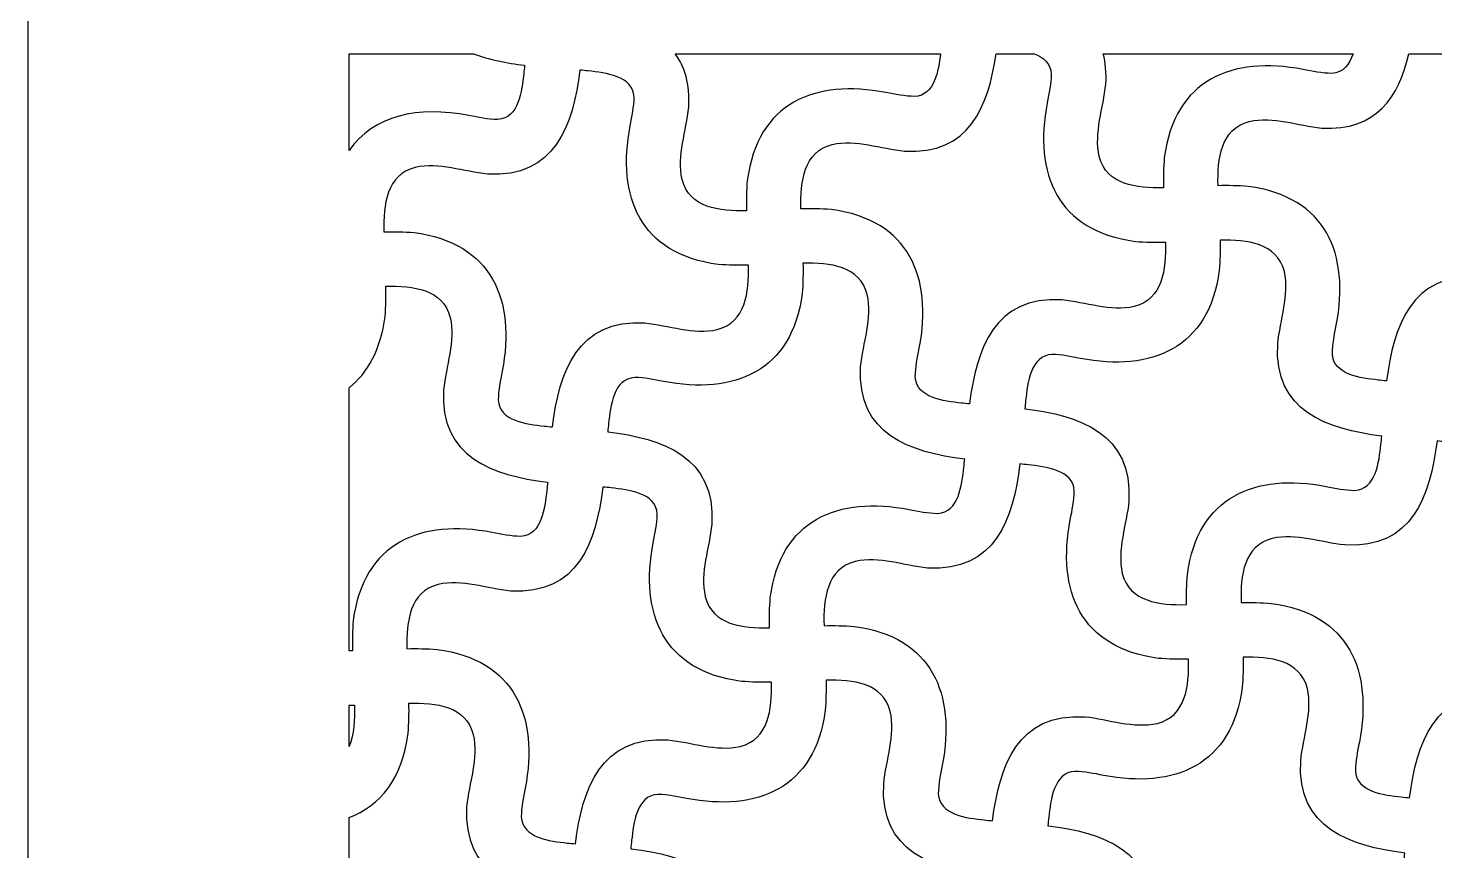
# Model space of a CAD drawing. Header units: centimetres. Extents: x -9.1 to 8.1, y -13.8 to 13.3.
# Drawn here: x -9.087 to -5.308, y 8.168 to 10.378 of the extents above; entities that cross this region are included whole.
import ezdxf

# ---------------------------------------------------------------- set-up
doc = ezdxf.new("R2010")
doc.units = ezdxf.units.CM
doc.header["$MEASUREMENT"] = 0
doc.layers.add('layer 1', color=7, linetype='Continuous')

msp = doc.modelspace()

# ---------------------------------------------------------------- linework, layer by layer
at = {"layer": 'layer 1', "color": 177}
msp.add_open_spline([(-1.69795, 13.32705), (-4.16105, 13.32705), (-6.62414, 13.32705), (-9.08724, 13.32705), (-9.08724, 13.32705), (-9.08724, 5.09483), (-9.08724, -3.13739), (-9.08724, -11.36961), (-9.08724, -11.36961), (-9.08722, -11.36961), (-9.0872, -11.36961), (-9.08718, -11.36961), (-9.08718, -11.36961), (-9.08718, -12.16875), (-9.08718, -12.96789), (-9.08718, -13.76703), (-9.08718, -13.76703), (-8.79982, -13.76703), (-8.51246, -13.76703), (-8.2251, -13.76703), (-8.2251, -13.76703), (-8.2251, -13.64388), (-8.2251, -13.52072), (-8.2251, -13.39756), (-8.2251, -13.39756), (-7.92113, -13.39756), (-7.61716, -13.39756), (-7.3132, -13.39756), (-7.3132, -13.39756), (-7.3132, -13.15691), (-7.3132, -12.91625), (-7.3132, -12.67559), (-7.3132, -12.67559), (-7.19023, -12.67314), (-7.06725, -12.67069), (-6.94428, -12.66823), (-6.94428, -12.66823), (-6.92244, -12.7305), (-6.89383, -12.78451), (-6.84631, -12.83217), (-6.84631, -12.83217), (-6.79979, -12.87884), (-6.75171, -12.90769), (-6.69523, -12.92082), (-6.69523, -12.92082), (-6.62049, -12.9382), (-6.54156, -12.93063), (-6.48156, -12.87829), (-6.48156, -12.87829), (-6.4235, -12.82762), (-6.39, -12.74648), (-6.37796, -12.66908), (-6.37796, -12.66908), (-6.34361, -12.67255), (-6.31439, -12.67175), (-6.28683, -12.6678), (-6.28683, -12.6678), (-6.1493, -12.64812), (-6.08434, -12.5611), (-6.07273, -12.42988), (-6.07273, -12.42988), (-6.06989, -12.39772), (-6.07215, -12.36598), (-6.08236, -12.33803), (-6.08236, -12.33803), (-6.0802, -12.33857), (-6.07804, -12.33911), (-6.07588, -12.33965), (-6.07588, -12.33965), (-6.02735, -12.35643), (-5.97882, -12.37321), (-5.93029, -12.38999), (-5.93029, -12.38999), (-5.90117, -12.68736), (-5.67154, -12.91889), (-5.39256, -12.91889), (-5.39256, -12.91889), (-5.11359, -12.91889), (-4.88395, -12.68736), (-4.85483, -12.38999), (-4.85483, -12.38999), (-4.8063, -12.37321), (-4.75777, -12.35643), (-4.70924, -12.33965), (-4.70924, -12.33965), (-4.70708, -12.33911), (-4.70492, -12.33857), (-4.70276, -12.33803), (-4.70276, -12.33803), (-4.71298, -12.36598), (-4.71524, -12.39772), (-4.71239, -12.42988), (-4.71239, -12.42988), (-4.70078, -12.5611), (-4.63583, -12.64812), (-4.4983, -12.6678), (-4.4983, -12.6678), (-4.47074, -12.67175), (-4.44152, -12.67255), (-4.40717, -12.66908), (-4.40717, -12.66908), (-4.39513, -12.74648), (-4.36163, -12.82762), (-4.30356, -12.87829), (-4.30356, -12.87829), (-4.24356, -12.93063), (-4.16463, -12.9382), (-4.0899, -12.92082), (-4.0899, -12.92082), (-4.03342, -12.90769), (-3.98534, -12.87884), (-3.93881, -12.83217), (-3.93881, -12.83217), (-3.8913, -12.78451), (-3.86269, -12.7305), (-3.84085, -12.66823), (-3.84085, -12.66823), (-3.71787, -12.67069), (-3.5949, -12.67314), (-3.47192, -12.67559), (-3.47192, -12.67559), (-3.47192, -12.91625), (-3.47192, -13.15691), (-3.47192, -13.39756), (-3.47192, -13.39756), (-3.16796, -13.39756), (-2.864, -13.39756), (-2.56003, -13.39756), (-2.56003, -13.39756), (-2.56003, -13.52072), (-2.56003, -13.64388), (-2.56003, -13.76703), (-2.56003, -13.76703), (-2.27267, -13.76703), (-1.98531, -13.76703), (-1.69795, -13.76703), (-1.69795, -13.76703), (-1.69795, -12.96789), (-1.69795, -12.16875), (-1.69795, -11.36961), (-1.69795, -11.36961), (-1.69795, -3.13739), (-1.69795, 5.09483), (-1.69795, 13.32705)], degree=3, knots=[0, 0, 0, 0, 0.027027, 0.027027, 0.027027, 0.027027, 0.0540541, 0.0540541, 0.0540541, 0.0540541, 0.0810811, 0.0810811, 0.0810811, 0.0810811, 0.1081081, 0.1081081, 0.1081081, 0.1081081, 0.1351351, 0.1351351, 0.1351351, 0.1351351, 0.1621622, 0.1621622, 0.1621622, 0.1621622, 0.1891892, 0.1891892, 0.1891892, 0.1891892, 0.2162162, 0.2162162, 0.2162162, 0.2162162, 0.2432432, 0.2432432, 0.2432432, 0.2432432, 0.2702703, 0.2702703, 0.2702703, 0.2702703, 0.2972973, 0.2972973, 0.2972973, 0.2972973, 0.3243243, 0.3243243, 0.3243243, 0.3243243, 0.3513514, 0.3513514, 0.3513514, 0.3513514, 0.3783784, 0.3783784, 0.3783784, 0.3783784, 0.4054054, 0.4054054, 0.4054054, 0.4054054, 0.4324324, 0.4324324, 0.4324324, 0.4324324, 0.4594595, 0.4594595, 0.4594595, 0.4594595, 0.4864865, 0.4864865, 0.4864865, 0.4864865, 0.5135135, 0.5135135, 0.5135135, 0.5135135, 0.5405405, 0.5405405, 0.5405405, 0.5405405, 0.5675676, 0.5675676, 0.5675676, 0.5675676, 0.5945946, 0.5945946, 0.5945946, 0.5945946, 0.6216216, 0.6216216, 0.6216216, 0.6216216, 0.6486486, 0.6486486, 0.6486486, 0.6486486, 0.6756757, 0.6756757, 0.6756757, 0.6756757, 0.7027027, 0.7027027, 0.7027027, 0.7027027, 0.7297297, 0.7297297, 0.7297297, 0.7297297, 0.7567568, 0.7567568, 0.7567568, 0.7567568, 0.7837838, 0.7837838, 0.7837838, 0.7837838, 0.8108108, 0.8108108, 0.8108108, 0.8108108, 0.8378378, 0.8378378, 0.8378378, 0.8378378, 0.8648649, 0.8648649, 0.8648649, 0.8648649, 0.8918919, 0.8918919, 0.8918919, 0.8918919, 0.9189189, 0.9189189, 0.9189189, 0.9189189, 0.9459459, 0.9459459, 0.9459459, 0.9459459, 1, 1, 1, 1], dxfattribs=at)
at = {"layer": 'layer 1', "color": 7}
for points, knots in [([(-7.89101, 10.30975), (-8.00239, 10.30975), (-8.11378, 10.30975), (-8.22515, 10.30975), (-8.22515, 10.30975), (-8.22515, 10.2229), (-8.22515, 10.13606), (-8.22515, 10.0492), (-8.22515, 10.0492), (-8.15923, 10.14441), (-8.04028, 10.16996), (-7.90316, 10.14354), (-7.90316, 10.14354), (-7.87768, 10.13859), (-7.85221, 10.13325), (-7.82616, 10.13295), (-7.82616, 10.13295), (-7.76886, 10.13565), (-7.76108, 10.21051), (-7.75576, 10.25623), (-7.75576, 10.25623), (-7.75493, 10.26361), (-7.75418, 10.27111), (-7.75349, 10.2787), (-7.75349, 10.2787), (-7.8015, 10.28466), (-7.84908, 10.29383), (-7.89101, 10.30975)], [0, 0, 0, 0, 0.125, 0.125, 0.125, 0.125, 0.25, 0.25, 0.25, 0.25, 0.375, 0.375, 0.375, 0.375, 0.5, 0.5, 0.5, 0.5, 0.625, 0.625, 0.625, 0.625, 0.75, 0.75, 0.75, 0.75, 1, 1, 1, 1]), ([(-6.63631, 10.30975), (-6.87401, 10.30975), (-7.11171, 10.30975), (-7.34941, 10.30975), (-7.34941, 10.30975), (-7.32307, 10.27471), (-7.30877, 10.22824), (-7.31248, 10.16618), (-7.31248, 10.16618), (-7.31893, 10.10199), (-7.34448, 10.03607), (-7.33033, 9.97156), (-7.33033, 9.97156), (-7.31004, 9.89495), (-7.23044, 9.88601), (-7.15754, 9.88771), (-7.15754, 9.88771), (-7.15801, 9.91466), (-7.15771, 9.94157), (-7.15536, 9.96866), (-7.15536, 9.96866), (-7.12798, 10.17885), (-6.97279, 10.24204), (-6.78274, 10.20541), (-6.78274, 10.20541), (-6.75726, 10.20046), (-6.73179, 10.19513), (-6.70574, 10.19483), (-6.70574, 10.19483), (-6.65181, 10.19737), (-6.64175, 10.26383), (-6.63631, 10.30975)], [0, 0, 0, 0, 0.1111111, 0.1111111, 0.1111111, 0.1111111, 0.2222222, 0.2222222, 0.2222222, 0.2222222, 0.3333333, 0.3333333, 0.3333333, 0.3333333, 0.4444444, 0.4444444, 0.4444444, 0.4444444, 0.5555556, 0.5555556, 0.5555556, 0.5555556, 0.6666667, 0.6666667, 0.6666667, 0.6666667, 0.7777778, 0.7777778, 0.7777778, 0.7777778, 1, 1, 1, 1]), ([(-6.38467, 10.30975), (-6.41878, 10.30975), (-6.45288, 10.30975), (-6.48699, 10.30975), (-6.48699, 10.30975), (-6.50702, 10.16896), (-6.55862, 10.03762), (-6.73262, 10.04804), (-6.73262, 10.04804), (-6.79681, 10.0545), (-6.86274, 10.08005), (-6.92724, 10.0659), (-6.92724, 10.0659), (-7.00385, 10.04561), (-7.01278, 9.966), (-7.01109, 9.89311), (-7.01109, 9.89311), (-6.98413, 9.89356), (-6.95723, 9.89327), (-6.93015, 9.89093), (-6.93015, 9.89093), (-6.71996, 9.86354), (-6.65676, 9.70835), (-6.69338, 9.51831), (-6.69338, 9.51831), (-6.69833, 9.49283), (-6.70368, 9.46734), (-6.70398, 9.44131), (-6.70398, 9.44131), (-6.70127, 9.38401), (-6.62641, 9.37623), (-6.58069, 9.3709), (-6.58069, 9.3709), (-6.5733, 9.37008), (-6.5658, 9.36933), (-6.55822, 9.36863), (-6.55822, 9.36863), (-6.53993, 9.51594), (-6.49156, 9.65906), (-6.31021, 9.64819), (-6.31021, 9.64819), (-6.24602, 9.64173), (-6.18008, 9.61619), (-6.11558, 9.63035), (-6.11558, 9.63035), (-6.03897, 9.65062), (-6.03004, 9.73023), (-6.03173, 9.80312), (-6.03173, 9.80312), (-6.05869, 9.80267), (-6.0856, 9.80297), (-6.11268, 9.80531), (-6.11268, 9.80531), (-6.32287, 9.8327), (-6.38607, 9.98788), (-6.34944, 10.17793), (-6.34944, 10.17793), (-6.34449, 10.20342), (-6.33915, 10.22889), (-6.33885, 10.25494), (-6.33885, 10.25494), (-6.34021, 10.28371), (-6.35976, 10.29999), (-6.38467, 10.30975)], [0, 0, 0, 0, 0.0588235, 0.0588235, 0.0588235, 0.0588235, 0.1176471, 0.1176471, 0.1176471, 0.1176471, 0.1764706, 0.1764706, 0.1764706, 0.1764706, 0.2352941, 0.2352941, 0.2352941, 0.2352941, 0.2941176, 0.2941176, 0.2941176, 0.2941176, 0.3529412, 0.3529412, 0.3529412, 0.3529412, 0.4117647, 0.4117647, 0.4117647, 0.4117647, 0.4705882, 0.4705882, 0.4705882, 0.4705882, 0.5294118, 0.5294118, 0.5294118, 0.5294118, 0.5882353, 0.5882353, 0.5882353, 0.5882353, 0.6470588, 0.6470588, 0.6470588, 0.6470588, 0.7058824, 0.7058824, 0.7058824, 0.7058824, 0.7647059, 0.7647059, 0.7647059, 0.7647059, 0.8235294, 0.8235294, 0.8235294, 0.8235294, 0.8823529, 0.8823529, 0.8823529, 0.8823529, 1, 1, 1, 1]), ([(-5.52791, 10.30975), (-5.75166, 10.30975), (-5.97544, 10.30975), (-6.19921, 10.30975), (-6.19921, 10.30975), (-6.19285, 10.28605), (-6.19022, 10.25899), (-6.19207, 10.22806), (-6.19207, 10.22806), (-6.19852, 10.16387), (-6.22406, 10.09794), (-6.20991, 10.03344), (-6.20991, 10.03344), (-6.18963, 9.95682), (-6.11003, 9.94788), (-6.03714, 9.94959), (-6.03714, 9.94959), (-6.03759, 9.97655), (-6.03729, 10.00345), (-6.03495, 10.03054), (-6.03495, 10.03054), (-6.00756, 10.24072), (-5.85237, 10.30392), (-5.66233, 10.2673), (-5.66233, 10.2673), (-5.63685, 10.26235), (-5.61137, 10.25701), (-5.58533, 10.25671), (-5.58533, 10.25671), (-5.55383, 10.25819), (-5.5373, 10.28148), (-5.52791, 10.30975)], [0, 0, 0, 0, 0.1111111, 0.1111111, 0.1111111, 0.1111111, 0.2222222, 0.2222222, 0.2222222, 0.2222222, 0.3333333, 0.3333333, 0.3333333, 0.3333333, 0.4444444, 0.4444444, 0.4444444, 0.4444444, 0.5555556, 0.5555556, 0.5555556, 0.5555556, 0.6666667, 0.6666667, 0.6666667, 0.6666667, 0.7777778, 0.7777778, 0.7777778, 0.7777778, 1, 1, 1, 1]), ([(-5.21864, 10.30975), (-5.27174, 10.30975), (-5.32483, 10.30975), (-5.37793, 10.30975), (-5.37793, 10.30975), (-5.4047, 10.19484), (-5.46413, 10.10106), (-5.6122, 10.10992), (-5.6122, 10.10992), (-5.6764, 10.11637), (-5.74232, 10.14193), (-5.80683, 10.12778), (-5.80683, 10.12778), (-5.88344, 10.10748), (-5.89237, 10.02789), (-5.89068, 9.955), (-5.89068, 9.955), (-5.86372, 9.95545), (-5.83682, 9.95516), (-5.80973, 9.95282), (-5.80973, 9.95282), (-5.59954, 9.92542), (-5.53634, 9.77023), (-5.57297, 9.58018), (-5.57297, 9.58018), (-5.57791, 9.5547), (-5.58326, 9.52923), (-5.58356, 9.50318), (-5.58356, 9.50318), (-5.58086, 9.44588), (-5.50601, 9.4381), (-5.46028, 9.43278), (-5.46028, 9.43278), (-5.45289, 9.43196), (-5.44539, 9.4312), (-5.4378, 9.43052), (-5.4378, 9.43052), (-5.41953, 9.57783), (-5.37113, 9.72094), (-5.18979, 9.71007), (-5.18979, 9.71007), (-5.1256, 9.70362), (-5.05967, 9.67807), (-4.99517, 9.69222), (-4.99517, 9.69222), (-4.91855, 9.71251), (-4.90961, 9.79212), (-4.91131, 9.86501), (-4.91131, 9.86501), (-4.93826, 9.86456), (-4.96517, 9.86485), (-4.99227, 9.86719), (-4.99227, 9.86719), (-5.20245, 9.89457), (-5.26565, 10.04977), (-5.22902, 10.23981), (-5.22902, 10.23981), (-5.22453, 10.26299), (-5.21969, 10.28615), (-5.21864, 10.30975)], [0, 0, 0, 0, 0.0625, 0.0625, 0.0625, 0.0625, 0.125, 0.125, 0.125, 0.125, 0.1875, 0.1875, 0.1875, 0.1875, 0.25, 0.25, 0.25, 0.25, 0.3125, 0.3125, 0.3125, 0.3125, 0.375, 0.375, 0.375, 0.375, 0.4375, 0.4375, 0.4375, 0.4375, 0.5, 0.5, 0.5, 0.5, 0.5625, 0.5625, 0.5625, 0.5625, 0.625, 0.625, 0.625, 0.625, 0.6875, 0.6875, 0.6875, 0.6875, 0.75, 0.75, 0.75, 0.75, 0.8125, 0.8125, 0.8125, 0.8125, 0.875, 0.875, 0.875, 0.875, 1, 1, 1, 1]), ([(-8.13151, 9.83124), (-8.1332, 9.90413), (-8.12426, 9.98372), (-8.04766, 10.00402), (-8.04766, 10.00402), (-7.98315, 10.01817), (-7.91722, 9.99261), (-7.85303, 9.98616), (-7.85303, 9.98616), (-7.67169, 9.97531), (-7.62329, 10.11842), (-7.60502, 10.26573), (-7.60502, 10.26573), (-7.59743, 10.26504), (-7.58993, 10.26429), (-7.58255, 10.26346), (-7.58255, 10.26346), (-7.53681, 10.25814), (-7.46197, 10.25037), (-7.45926, 10.19306), (-7.45926, 10.19306), (-7.45956, 10.16702), (-7.46491, 10.14154), (-7.46986, 10.11606), (-7.46986, 10.11606), (-7.50648, 9.92601), (-7.44328, 9.77081), (-7.2331, 9.74343), (-7.2331, 9.74343), (-7.20601, 9.74109), (-7.17909, 9.7408), (-7.15215, 9.74125), (-7.15215, 9.74125), (-7.15044, 9.66836), (-7.15938, 9.58876), (-7.236, 9.56848), (-7.236, 9.56848), (-7.3005, 9.55431), (-7.36642, 9.57987), (-7.43062, 9.58632), (-7.43062, 9.58632), (-7.61197, 9.59718), (-7.66035, 9.45408), (-7.67863, 9.30676), (-7.67863, 9.30676), (-7.68622, 9.30746), (-7.69372, 9.30821), (-7.70111, 9.30902), (-7.70111, 9.30902), (-7.74683, 9.31436), (-7.82169, 9.32213), (-7.82438, 9.37944), (-7.82438, 9.37944), (-7.82409, 9.40547), (-7.81875, 9.43094), (-7.8138, 9.45644), (-7.8138, 9.45644), (-7.77717, 9.64648), (-7.84037, 9.80166), (-8.05056, 9.82906), (-8.05056, 9.82906), (-8.07765, 9.8314), (-8.10455, 9.83169), (-8.13151, 9.83124)], [0, 0, 0, 0, 0.0588235, 0.0588235, 0.0588235, 0.0588235, 0.1176471, 0.1176471, 0.1176471, 0.1176471, 0.1764706, 0.1764706, 0.1764706, 0.1764706, 0.2352941, 0.2352941, 0.2352941, 0.2352941, 0.2941176, 0.2941176, 0.2941176, 0.2941176, 0.3529412, 0.3529412, 0.3529412, 0.3529412, 0.4117647, 0.4117647, 0.4117647, 0.4117647, 0.4705882, 0.4705882, 0.4705882, 0.4705882, 0.5294118, 0.5294118, 0.5294118, 0.5294118, 0.5882353, 0.5882353, 0.5882353, 0.5882353, 0.6470588, 0.6470588, 0.6470588, 0.6470588, 0.7058824, 0.7058824, 0.7058824, 0.7058824, 0.7647059, 0.7647059, 0.7647059, 0.7647059, 0.8235294, 0.8235294, 0.8235294, 0.8235294, 0.8823529, 0.8823529, 0.8823529, 0.8823529, 1, 1, 1, 1]), ([(-5.97527, 8.82917), (-6.04815, 8.82748), (-6.12775, 8.83641), (-6.14804, 8.91302), (-6.14804, 8.91302), (-6.16219, 8.97753), (-6.13664, 9.04344), (-6.1302, 9.10765), (-6.1302, 9.10765), (-6.11933, 9.28899), (-6.26243, 9.33737), (-6.40975, 9.35566), (-6.40975, 9.35566), (-6.40906, 9.36324), (-6.40831, 9.37075), (-6.40749, 9.37812), (-6.40749, 9.37812), (-6.40216, 9.42385), (-6.39438, 9.49871), (-6.33708, 9.50141), (-6.33708, 9.50141), (-6.31103, 9.50112), (-6.28556, 9.49577), (-6.26008, 9.49082), (-6.26008, 9.49082), (-6.07004, 9.4542), (-5.91485, 9.5174), (-5.88746, 9.72757), (-5.88746, 9.72757), (-5.88512, 9.75467), (-5.88483, 9.78158), (-5.88528, 9.80853), (-5.88528, 9.80853), (-5.81239, 9.81024), (-5.73278, 9.80129), (-5.71248, 9.72468), (-5.71248, 9.72468), (-5.69834, 9.66018), (-5.72389, 9.59425), (-5.73034, 9.53006), (-5.73034, 9.53006), (-5.74121, 9.34872), (-5.5981, 9.30032), (-5.45077, 9.28205), (-5.45077, 9.28205), (-5.45147, 9.27446), (-5.45223, 9.26696), (-5.45305, 9.25957), (-5.45305, 9.25957), (-5.45836, 9.21384), (-5.46615, 9.13899), (-5.52344, 9.1363), (-5.52344, 9.1363), (-5.5495, 9.1366), (-5.57497, 9.14193), (-5.60045, 9.14688), (-5.60045, 9.14688), (-5.7905, 9.18351), (-5.94569, 9.12031), (-5.97308, 8.91013), (-5.97308, 8.91013), (-5.97542, 8.88303), (-5.97572, 8.85613), (-5.97527, 8.82917)], [0, 0, 0, 0, 0.0588235, 0.0588235, 0.0588235, 0.0588235, 0.1176471, 0.1176471, 0.1176471, 0.1176471, 0.1764706, 0.1764706, 0.1764706, 0.1764706, 0.2352941, 0.2352941, 0.2352941, 0.2352941, 0.2941176, 0.2941176, 0.2941176, 0.2941176, 0.3529412, 0.3529412, 0.3529412, 0.3529412, 0.4117647, 0.4117647, 0.4117647, 0.4117647, 0.4705882, 0.4705882, 0.4705882, 0.4705882, 0.5294118, 0.5294118, 0.5294118, 0.5294118, 0.5882353, 0.5882353, 0.5882353, 0.5882353, 0.6470588, 0.6470588, 0.6470588, 0.6470588, 0.7058824, 0.7058824, 0.7058824, 0.7058824, 0.7647059, 0.7647059, 0.7647059, 0.7647059, 0.8235294, 0.8235294, 0.8235294, 0.8235294, 0.8823529, 0.8823529, 0.8823529, 0.8823529, 1, 1, 1, 1]), ([(-7.00568, 9.74665), (-6.93279, 9.74835), (-6.8532, 9.73942), (-6.83291, 9.66281), (-6.83291, 9.66281), (-6.81876, 9.5983), (-6.8443, 9.53237), (-6.85075, 9.46817), (-6.85075, 9.46817), (-6.86162, 9.28684), (-6.71852, 9.23844), (-6.57119, 9.22016), (-6.57119, 9.22016), (-6.57189, 9.21259), (-6.57264, 9.20508), (-6.57346, 9.1977), (-6.57346, 9.1977), (-6.57879, 9.15196), (-6.58657, 9.0771), (-6.64387, 9.07441), (-6.64387, 9.07441), (-6.66992, 9.07471), (-6.69539, 9.08005), (-6.72087, 9.08499), (-6.72087, 9.08499), (-6.91091, 9.12162), (-7.0661, 9.05843), (-7.09349, 8.84826), (-7.09349, 8.84826), (-7.09583, 8.82116), (-7.09612, 8.79425), (-7.09567, 8.7673), (-7.09567, 8.7673), (-7.16856, 8.76559), (-7.24817, 8.77454), (-7.26846, 8.85115), (-7.26846, 8.85115), (-7.28261, 8.91565), (-7.25706, 8.98157), (-7.25061, 9.04577), (-7.25061, 9.04577), (-7.23974, 9.22711), (-7.38285, 9.2755), (-7.53016, 9.29377), (-7.53016, 9.29377), (-7.52948, 9.30137), (-7.52872, 9.30887), (-7.5279, 9.31626), (-7.5279, 9.31626), (-7.52258, 9.36198), (-7.5148, 9.43684), (-7.4575, 9.43953), (-7.4575, 9.43953), (-7.43145, 9.43924), (-7.40598, 9.4339), (-7.38049, 9.42895), (-7.38049, 9.42895), (-7.19045, 9.39232), (-7.03526, 9.45552), (-7.00787, 9.6657), (-7.00787, 9.6657), (-7.00553, 9.69279), (-7.00523, 9.7197), (-7.00568, 9.74665)], [0, 0, 0, 0, 0.0588235, 0.0588235, 0.0588235, 0.0588235, 0.1176471, 0.1176471, 0.1176471, 0.1176471, 0.1764706, 0.1764706, 0.1764706, 0.1764706, 0.2352941, 0.2352941, 0.2352941, 0.2352941, 0.2941176, 0.2941176, 0.2941176, 0.2941176, 0.3529412, 0.3529412, 0.3529412, 0.3529412, 0.4117647, 0.4117647, 0.4117647, 0.4117647, 0.4705882, 0.4705882, 0.4705882, 0.4705882, 0.5294118, 0.5294118, 0.5294118, 0.5294118, 0.5882353, 0.5882353, 0.5882353, 0.5882353, 0.6470588, 0.6470588, 0.6470588, 0.6470588, 0.7058824, 0.7058824, 0.7058824, 0.7058824, 0.7647059, 0.7647059, 0.7647059, 0.7647059, 0.8235294, 0.8235294, 0.8235294, 0.8235294, 0.8823529, 0.8823529, 0.8823529, 0.8823529, 1, 1, 1, 1]), ([(-8.22515, 9.41202), (-8.22515, 9.17643), (-8.22515, 8.94086), (-8.22515, 8.70527), (-8.22515, 8.70527), (-8.22212, 8.70531), (-8.2191, 8.70535), (-8.21609, 8.70542), (-8.21609, 8.70542), (-8.21654, 8.73237), (-8.21625, 8.75928), (-8.21391, 8.78637), (-8.21391, 8.78637), (-8.18652, 8.99655), (-8.03133, 9.05975), (-7.84129, 9.02312), (-7.84129, 9.02312), (-7.8158, 9.01819), (-7.79033, 9.01284), (-7.76428, 9.01254), (-7.76428, 9.01254), (-7.70698, 9.01523), (-7.69921, 9.09009), (-7.69388, 9.13582), (-7.69388, 9.13582), (-7.69306, 9.14321), (-7.69231, 9.1507), (-7.6916, 9.15829), (-7.6916, 9.15829), (-7.83893, 9.17657), (-7.98204, 9.22496), (-7.97118, 9.40631), (-7.97118, 9.40631), (-7.96472, 9.4705), (-7.93916, 9.53642), (-7.95331, 9.60093), (-7.95331, 9.60093), (-7.97361, 9.67753), (-8.0532, 9.68648), (-8.1261, 9.68477), (-8.1261, 9.68477), (-8.12565, 9.65782), (-8.12595, 9.63091), (-8.12829, 9.60383), (-8.12829, 9.60383), (-8.13991, 9.5146), (-8.17457, 9.45188), (-8.22515, 9.41202)], [0, 0, 0, 0, 0.0769231, 0.0769231, 0.0769231, 0.0769231, 0.1538462, 0.1538462, 0.1538462, 0.1538462, 0.2307692, 0.2307692, 0.2307692, 0.2307692, 0.3076923, 0.3076923, 0.3076923, 0.3076923, 0.3846154, 0.3846154, 0.3846154, 0.3846154, 0.4615385, 0.4615385, 0.4615385, 0.4615385, 0.5384615, 0.5384615, 0.5384615, 0.5384615, 0.6153846, 0.6153846, 0.6153846, 0.6153846, 0.6923077, 0.6923077, 0.6923077, 0.6923077, 0.7692308, 0.7692308, 0.7692308, 0.7692308, 0.8461538, 0.8461538, 0.8461538, 0.8461538, 1, 1, 1, 1]), ([(-4.84944, 8.74459), (-4.84775, 8.6717), (-4.85668, 8.59209), (-4.93329, 8.5718), (-4.93329, 8.5718), (-4.9978, 8.55766), (-5.06371, 8.5832), (-5.12792, 8.58965), (-5.12792, 8.58965), (-5.30926, 8.60052), (-5.35764, 8.45741), (-5.37593, 8.31009), (-5.37593, 8.31009), (-5.38351, 8.31079), (-5.39102, 8.31154), (-5.3984, 8.31237), (-5.3984, 8.31237), (-5.44412, 8.31769), (-5.51898, 8.32546), (-5.52168, 8.38277), (-5.52168, 8.38277), (-5.52139, 8.40881), (-5.51604, 8.43429), (-5.51109, 8.45977), (-5.51109, 8.45977), (-5.47447, 8.64981), (-5.53767, 8.805), (-5.74784, 8.83239), (-5.74784, 8.83239), (-5.77494, 8.83473), (-5.80185, 8.83503), (-5.8288, 8.83458), (-5.8288, 8.83458), (-5.83051, 8.90746), (-5.82157, 8.98707), (-5.74495, 9.00735), (-5.74495, 9.00735), (-5.68045, 9.0215), (-5.61452, 8.99596), (-5.55033, 8.98951), (-5.55033, 8.98951), (-5.36898, 8.97864), (-5.32059, 9.12175), (-5.30232, 9.26907), (-5.30232, 9.26907), (-5.29473, 9.26837), (-5.28723, 9.26762), (-5.27984, 9.2668), (-5.27984, 9.2668), (-5.23411, 9.26149), (-5.15926, 9.2537), (-5.15656, 9.19641), (-5.15656, 9.19641), (-5.15686, 9.17035), (-5.1622, 9.14488), (-5.16715, 9.11939), (-5.16715, 9.11939), (-5.20378, 8.92935), (-5.14058, 8.77416), (-4.93039, 8.74677), (-4.93039, 8.74677), (-4.9033, 8.74443), (-4.8764, 8.74414), (-4.84944, 8.74459)], [0, 0, 0, 0, 0.0588235, 0.0588235, 0.0588235, 0.0588235, 0.1176471, 0.1176471, 0.1176471, 0.1176471, 0.1764706, 0.1764706, 0.1764706, 0.1764706, 0.2352941, 0.2352941, 0.2352941, 0.2352941, 0.2941176, 0.2941176, 0.2941176, 0.2941176, 0.3529412, 0.3529412, 0.3529412, 0.3529412, 0.4117647, 0.4117647, 0.4117647, 0.4117647, 0.4705882, 0.4705882, 0.4705882, 0.4705882, 0.5294118, 0.5294118, 0.5294118, 0.5294118, 0.5882353, 0.5882353, 0.5882353, 0.5882353, 0.6470588, 0.6470588, 0.6470588, 0.6470588, 0.7058824, 0.7058824, 0.7058824, 0.7058824, 0.7647059, 0.7647059, 0.7647059, 0.7647059, 0.8235294, 0.8235294, 0.8235294, 0.8235294, 0.8823529, 0.8823529, 0.8823529, 0.8823529, 1, 1, 1, 1]), ([(-5.96986, 8.68272), (-5.96815, 8.60983), (-5.97709, 8.53022), (-6.05371, 8.50993), (-6.05371, 8.50993), (-6.1182, 8.49578), (-6.18413, 8.52133), (-6.24833, 8.52779), (-6.24833, 8.52779), (-6.42967, 8.53865), (-6.47806, 8.39554), (-6.49634, 8.24821), (-6.49634, 8.24821), (-6.50393, 8.24891), (-6.51143, 8.24967), (-6.51882, 8.25049), (-6.51882, 8.25049), (-6.56454, 8.25581), (-6.6394, 8.26359), (-6.64209, 8.32089), (-6.64209, 8.32089), (-6.64179, 8.34694), (-6.63646, 8.37241), (-6.63151, 8.39789), (-6.63151, 8.39789), (-6.59488, 8.58794), (-6.65807, 8.74313), (-6.86826, 8.77052), (-6.86826, 8.77052), (-6.89536, 8.77286), (-6.92226, 8.77316), (-6.94921, 8.77269), (-6.94921, 8.77269), (-6.95091, 8.84559), (-6.94197, 8.92519), (-6.86537, 8.94548), (-6.86537, 8.94548), (-6.80086, 8.95963), (-6.73493, 8.93408), (-6.67074, 8.92764), (-6.67074, 8.92764), (-6.4894, 8.91677), (-6.441, 9.05987), (-6.42273, 9.20719), (-6.42273, 9.20719), (-6.41515, 9.2065), (-6.40764, 9.20575), (-6.40026, 9.20492), (-6.40026, 9.20492), (-6.35452, 9.1996), (-6.27966, 9.19182), (-6.27697, 9.13452), (-6.27697, 9.13452), (-6.27727, 9.10847), (-6.28262, 9.083), (-6.28757, 9.05751), (-6.28757, 9.05751), (-6.32419, 8.86748), (-6.26099, 8.71229), (-6.0508, 8.68489), (-6.0508, 8.68489), (-6.02372, 8.68256), (-5.99681, 8.68226), (-5.96986, 8.68272)], [0, 0, 0, 0, 0.0588235, 0.0588235, 0.0588235, 0.0588235, 0.1176471, 0.1176471, 0.1176471, 0.1176471, 0.1764706, 0.1764706, 0.1764706, 0.1764706, 0.2352941, 0.2352941, 0.2352941, 0.2352941, 0.2941176, 0.2941176, 0.2941176, 0.2941176, 0.3529412, 0.3529412, 0.3529412, 0.3529412, 0.4117647, 0.4117647, 0.4117647, 0.4117647, 0.4705882, 0.4705882, 0.4705882, 0.4705882, 0.5294118, 0.5294118, 0.5294118, 0.5294118, 0.5882353, 0.5882353, 0.5882353, 0.5882353, 0.6470588, 0.6470588, 0.6470588, 0.6470588, 0.7058824, 0.7058824, 0.7058824, 0.7058824, 0.7647059, 0.7647059, 0.7647059, 0.7647059, 0.8235294, 0.8235294, 0.8235294, 0.8235294, 0.8823529, 0.8823529, 0.8823529, 0.8823529, 1, 1, 1, 1]), ([(-7.09027, 8.62085), (-7.08857, 8.54795), (-7.09751, 8.46835), (-7.17412, 8.44806), (-7.17412, 8.44806), (-7.23863, 8.4339), (-7.30456, 8.45946), (-7.36875, 8.4659), (-7.36875, 8.4659), (-7.55009, 8.47677), (-7.59847, 8.33367), (-7.61676, 8.18634), (-7.61676, 8.18634), (-7.62435, 8.18704), (-7.63185, 8.18779), (-7.63924, 8.18862), (-7.63924, 8.18862), (-7.68495, 8.19394), (-7.75981, 8.20172), (-7.76251, 8.25902), (-7.76251, 8.25902), (-7.76222, 8.28507), (-7.75687, 8.31054), (-7.75193, 8.33602), (-7.75193, 8.33602), (-7.7153, 8.52606), (-7.7785, 8.68125), (-7.98868, 8.70864), (-7.98868, 8.70864), (-8.01576, 8.71098), (-8.04267, 8.71128), (-8.06962, 8.71083), (-8.06962, 8.71083), (-8.07132, 8.78373), (-8.0624, 8.86332), (-7.98578, 8.88361), (-7.98578, 8.88361), (-7.92128, 8.89776), (-7.85535, 8.87221), (-7.79115, 8.86575), (-7.79115, 8.86575), (-7.60981, 8.85489), (-7.56142, 8.998), (-7.54314, 9.14531), (-7.54314, 9.14531), (-7.53555, 9.14463), (-7.52806, 9.14387), (-7.52067, 9.14305), (-7.52067, 9.14305), (-7.47494, 9.13773), (-7.40008, 9.12994), (-7.39739, 9.07265), (-7.39739, 9.07265), (-7.39769, 9.0466), (-7.40304, 9.02112), (-7.40797, 8.99565), (-7.40797, 8.99565), (-7.4446, 8.80559), (-7.38141, 8.65041), (-7.17122, 8.62302), (-7.17122, 8.62302), (-7.14413, 8.62067), (-7.11722, 8.62038), (-7.09027, 8.62085)], [0, 0, 0, 0, 0.0588235, 0.0588235, 0.0588235, 0.0588235, 0.1176471, 0.1176471, 0.1176471, 0.1176471, 0.1764706, 0.1764706, 0.1764706, 0.1764706, 0.2352941, 0.2352941, 0.2352941, 0.2352941, 0.2941176, 0.2941176, 0.2941176, 0.2941176, 0.3529412, 0.3529412, 0.3529412, 0.3529412, 0.4117647, 0.4117647, 0.4117647, 0.4117647, 0.4705882, 0.4705882, 0.4705882, 0.4705882, 0.5294118, 0.5294118, 0.5294118, 0.5294118, 0.5882353, 0.5882353, 0.5882353, 0.5882353, 0.6470588, 0.6470588, 0.6470588, 0.6470588, 0.7058824, 0.7058824, 0.7058824, 0.7058824, 0.7647059, 0.7647059, 0.7647059, 0.7647059, 0.8235294, 0.8235294, 0.8235294, 0.8235294, 0.8823529, 0.8823529, 0.8823529, 0.8823529, 1, 1, 1, 1]), ([(-5.91338, 7.70876), (-5.98627, 7.70706), (-6.06588, 7.71601), (-6.08617, 7.79261), (-6.08617, 7.79261), (-6.10032, 7.85711), (-6.07477, 7.92304), (-6.06831, 7.98723), (-6.06831, 7.98723), (-6.05744, 8.16858), (-6.20056, 8.21697), (-6.34787, 8.23524), (-6.34787, 8.23524), (-6.34717, 8.24284), (-6.34643, 8.25033), (-6.34561, 8.25772), (-6.34561, 8.25772), (-6.34029, 8.30344), (-6.33251, 8.37831), (-6.27521, 8.381), (-6.27521, 8.381), (-6.24916, 8.3807), (-6.22368, 8.37535), (-6.19819, 8.37041), (-6.19819, 8.37041), (-6.00815, 8.33378), (-5.85297, 8.39698), (-5.82557, 8.60717), (-5.82557, 8.60717), (-5.82323, 8.63426), (-5.82294, 8.66117), (-5.82339, 8.68812), (-5.82339, 8.68812), (-5.7505, 8.68982), (-5.67091, 8.68088), (-5.65062, 8.60427), (-5.65062, 8.60427), (-5.63646, 8.53976), (-5.662, 8.47383), (-5.66846, 8.40964), (-5.66846, 8.40964), (-5.67933, 8.22829), (-5.53623, 8.17992), (-5.3889, 8.16163), (-5.3889, 8.16163), (-5.3896, 8.15404), (-5.39035, 8.14654), (-5.39118, 8.13915), (-5.39118, 8.13915), (-5.39649, 8.09343), (-5.40428, 8.01858), (-5.46158, 8.01587), (-5.46158, 8.01587), (-5.48763, 8.01617), (-5.5131, 8.02152), (-5.53858, 8.02646), (-5.53858, 8.02646), (-5.72862, 8.06309), (-5.88381, 7.99989), (-5.9112, 7.7897), (-5.9112, 7.7897), (-5.91354, 7.76261), (-5.91384, 7.73572), (-5.91338, 7.70876)], [0, 0, 0, 0, 0.0588235, 0.0588235, 0.0588235, 0.0588235, 0.1176471, 0.1176471, 0.1176471, 0.1176471, 0.1764706, 0.1764706, 0.1764706, 0.1764706, 0.2352941, 0.2352941, 0.2352941, 0.2352941, 0.2941176, 0.2941176, 0.2941176, 0.2941176, 0.3529412, 0.3529412, 0.3529412, 0.3529412, 0.4117647, 0.4117647, 0.4117647, 0.4117647, 0.4705882, 0.4705882, 0.4705882, 0.4705882, 0.5294118, 0.5294118, 0.5294118, 0.5294118, 0.5882353, 0.5882353, 0.5882353, 0.5882353, 0.6470588, 0.6470588, 0.6470588, 0.6470588, 0.7058824, 0.7058824, 0.7058824, 0.7058824, 0.7647059, 0.7647059, 0.7647059, 0.7647059, 0.8235294, 0.8235294, 0.8235294, 0.8235294, 0.8823529, 0.8823529, 0.8823529, 0.8823529, 1, 1, 1, 1]), ([(-6.50931, 8.09976), (-6.51002, 8.09217), (-6.51075, 8.08467), (-6.51158, 8.07728), (-6.51158, 8.07728), (-6.51692, 8.03156), (-6.52469, 7.95669), (-6.58198, 7.95401), (-6.58198, 7.95401), (-6.60803, 7.95431), (-6.63351, 7.95964), (-6.659, 7.96459), (-6.659, 7.96459), (-6.84904, 8.00122), (-7.00422, 7.93802), (-7.03162, 7.72784), (-7.03162, 7.72784), (-7.03396, 7.70074), (-7.03425, 7.67384), (-7.0338, 7.64688), (-7.0338, 7.64688), (-7.10669, 7.64519), (-7.1863, 7.65412), (-7.20658, 7.73073), (-7.20658, 7.73073), (-7.22073, 7.79524), (-7.19519, 7.86115), (-7.18872, 7.92536), (-7.18872, 7.92536), (-7.17787, 8.1067), (-7.32097, 8.1551), (-7.4683, 8.17337), (-7.4683, 8.17337), (-7.4676, 8.18095), (-7.46685, 8.18846), (-7.46602, 8.19584), (-7.46602, 8.19584), (-7.4607, 8.24156), (-7.45291, 8.31642), (-7.39562, 8.31912), (-7.39562, 8.31912), (-7.36957, 8.31883), (-7.34409, 8.31348), (-7.31862, 8.30853), (-7.31862, 8.30853), (-7.12857, 8.27191), (-6.97337, 8.33511), (-6.946, 8.54529), (-6.946, 8.54529), (-6.94366, 8.57238), (-6.94336, 8.59928), (-6.94381, 8.62623), (-6.94381, 8.62623), (-6.87092, 8.62793), (-6.79131, 8.61901), (-6.77104, 8.54239), (-6.77104, 8.54239), (-6.75687, 8.47789), (-6.78242, 8.41196), (-6.78888, 8.34777), (-6.78888, 8.34777), (-6.79975, 8.16643), (-6.65664, 8.11803), (-6.50931, 8.09976)], [0, 0, 0, 0, 0.0588235, 0.0588235, 0.0588235, 0.0588235, 0.1176471, 0.1176471, 0.1176471, 0.1176471, 0.1764706, 0.1764706, 0.1764706, 0.1764706, 0.2352941, 0.2352941, 0.2352941, 0.2352941, 0.2941176, 0.2941176, 0.2941176, 0.2941176, 0.3529412, 0.3529412, 0.3529412, 0.3529412, 0.4117647, 0.4117647, 0.4117647, 0.4117647, 0.4705882, 0.4705882, 0.4705882, 0.4705882, 0.5294118, 0.5294118, 0.5294118, 0.5294118, 0.5882353, 0.5882353, 0.5882353, 0.5882353, 0.6470588, 0.6470588, 0.6470588, 0.6470588, 0.7058824, 0.7058824, 0.7058824, 0.7058824, 0.7647059, 0.7647059, 0.7647059, 0.7647059, 0.8235294, 0.8235294, 0.8235294, 0.8235294, 0.8823529, 0.8823529, 0.8823529, 0.8823529, 1, 1, 1, 1]), ([(-8.22515, 8.25675), (-8.22515, 8.03407), (-8.22515, 7.81138), (-8.22515, 7.58869), (-8.22515, 7.58869), (-8.20231, 7.58503), (-8.1779, 7.58446), (-8.15421, 7.58501), (-8.15421, 7.58501), (-8.15466, 7.61196), (-8.15437, 7.63887), (-8.15203, 7.66595), (-8.15203, 7.66595), (-8.12465, 7.87613), (-7.96945, 7.93935), (-7.77941, 7.9027), (-7.77941, 7.9027), (-7.75392, 7.89777), (-7.72845, 7.89242), (-7.70241, 7.89214), (-7.70241, 7.89214), (-7.64511, 7.89481), (-7.63733, 7.96967), (-7.632, 8.01541), (-7.632, 8.01541), (-7.63118, 8.0228), (-7.63042, 8.0303), (-7.62973, 8.03788), (-7.62973, 8.03788), (-7.77706, 8.05616), (-7.92017, 8.10454), (-7.9093, 8.28589), (-7.9093, 8.28589), (-7.90285, 8.35008), (-7.87729, 8.41602), (-7.89145, 8.48052), (-7.89145, 8.48052), (-7.91174, 8.55713), (-7.99133, 8.56606), (-8.06422, 8.56436), (-8.06422, 8.56436), (-8.06377, 8.53741), (-8.06406, 8.5105), (-8.06642, 8.48341), (-8.06642, 8.48341), (-8.08231, 8.36139), (-8.14129, 8.28892), (-8.22515, 8.25675)], [0, 0, 0, 0, 0.0769231, 0.0769231, 0.0769231, 0.0769231, 0.1538462, 0.1538462, 0.1538462, 0.1538462, 0.2307692, 0.2307692, 0.2307692, 0.2307692, 0.3076923, 0.3076923, 0.3076923, 0.3076923, 0.3846154, 0.3846154, 0.3846154, 0.3846154, 0.4615385, 0.4615385, 0.4615385, 0.4615385, 0.5384615, 0.5384615, 0.5384615, 0.5384615, 0.6153846, 0.6153846, 0.6153846, 0.6153846, 0.6923077, 0.6923077, 0.6923077, 0.6923077, 0.7692308, 0.7692308, 0.7692308, 0.7692308, 0.8461538, 0.8461538, 0.8461538, 0.8461538, 1, 1, 1, 1]), ([(-8.22515, 8.5588), (-8.22515, 8.52184), (-8.22515, 8.48489), (-8.22515, 8.44793), (-8.22515, 8.44793), (-8.21185, 8.48039), (-8.20979, 8.5206), (-8.21069, 8.55896), (-8.21069, 8.55896), (-8.21551, 8.55888), (-8.22033, 8.55883), (-8.22515, 8.5588)], [0, 0, 0, 0, 0.25, 0.25, 0.25, 0.25, 0.5, 0.5, 0.5, 0.5, 1, 1, 1, 1])]:
    msp.add_open_spline(points, degree=3, knots=knots, dxfattribs=at)

doc.saveas('drawing.dxf')
